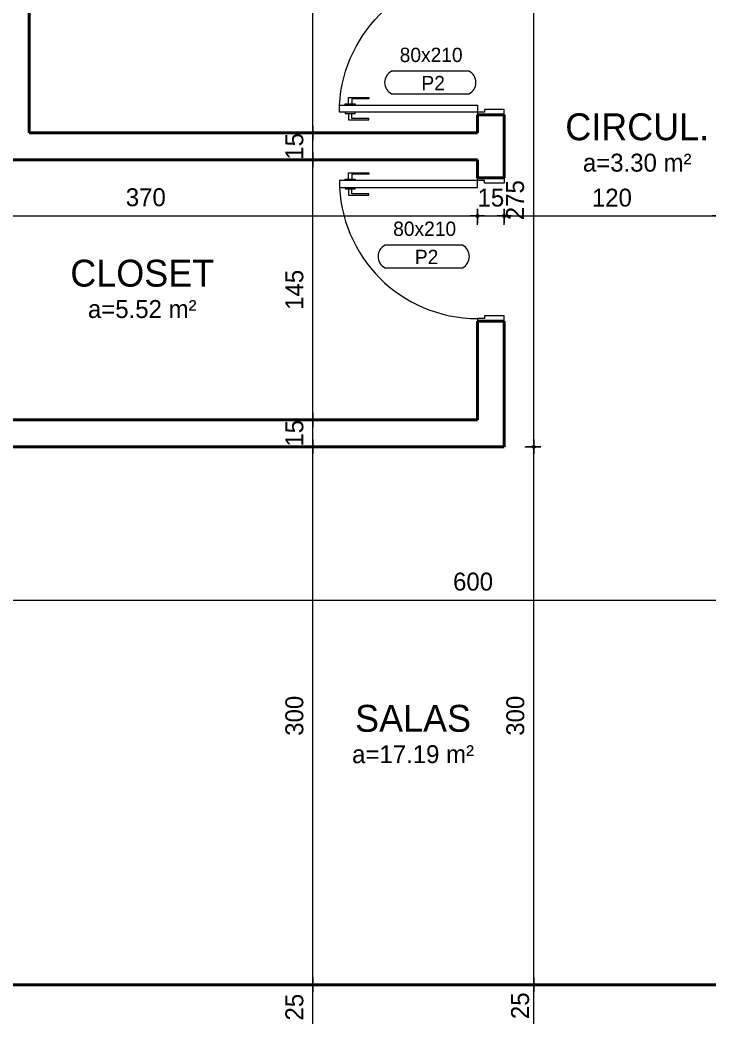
# Model space of a CAD drawing. Header units: millimetres. Extents: x 13204 to 24802, y 21209 to 40694.
# Drawn here: x 19278 to 19662, y 36393 to 36949 of the extents above; entities that cross this region are included whole.
import ezdxf
from ezdxf.enums import TextEntityAlignment as Align

# ---------------------------------------------------------------- set-up
doc = ezdxf.new("R2010")
doc.units = ezdxf.units.MM
for name, color, linetype, lineweight in [('COTAS', 30, 'Continuous', 5), ('ESPECARQ', 2, 'Continuous', 20), ('Esquadrias', 2, 'Continuous', 20), ('PAREDE', 1, 'Continuous', 40), ('Paredes', 1, 'Continuous', 40), ('TEXTO', 4, 'Continuous', 5)]:
    doc.layers.add(name, color=color, linetype=linetype, lineweight=lineweight)
doc.styles.add('LANA', font='stylu.ttf')
doc.styles.add('REGUA60', font='cityb___.ttf', dxfattribs={"width": 1.4})
doc.dimstyles.new('COTA 50', dxfattribs={"dimscale": 0, "dimtxt": 10, "dimasz": 0.5, "dimexe": 1.25, "dimexo": 5, "dimgap": 5, "dimtad": 1, "dimdec": 0, "dimtxsty": 'LANA', "dimblk": 'cota', "dimcen": 2.5, "dimse2": 1, "dimclrd": 256, "dimclre": 256, "dimclrt": 256, "dimaunit": 1, "dimadec": 0, "dimazin": 0, "dimtfac": 1, "dimtdec": 0, "dimtmove": 0, "dimatfit": 3, "dimldrblk": 'DOTSMALL', "dimfxl": 5, "dimfxlon": 1, "dimtzin": 9, "dimlwd": -1, "dimlwe": -1, "dimarcsym": 0})

# ---------------------------------------------------------------- blocks, each defined once
blk = doc.blocks.new('*U9', base_point=(47684.74, 3926.54))
at = {"layer": 'Esquadrias'}
for p, q in [((47683.24, 4003.54), (47679.24, 4003.54)), ((47679.24, 4003.54), (47679.24, 3926.54)), ((47683.24, 3926.54), (47683.24, 4003.54)), ((47678.49, 3998.54), (47674.99, 3998.54)), ((47674.99, 3998.54), (47674.99, 3987.04)), ((47679.24, 4000.29), (47678.49, 4000.29)), ((47678.49, 4000.29), (47678.49, 3994.79)), ((47683.24, 4000.29), (47683.99, 4000.29)), ((47683.99, 4000.29), (47683.99, 3994.79)), ((47683.99, 3998.54), (47687.49, 3998.54)), ((47687.49, 3998.54), (47687.49, 3987.04)), ((47675.74, 3987.04), (47675.74, 3996.54)), ((47675.74, 3996.54), (47678.49, 3996.54)), ((47678.49, 3994.79), (47679.24, 3994.79)), ((47683.99, 3994.79), (47683.24, 3994.79)), ((47686.74, 3996.54), (47683.99, 3996.54)), ((47686.74, 3987.04), (47686.74, 3996.54)), ((47674.99, 3987.04), (47675.74, 3987.04)), ((47687.49, 3987.04), (47686.74, 3987.04)), ((47606.24, 3926.54), (47604.74, 3926.54)), ((47606.24, 3922.54), (47606.24, 3926.54)), ((47679.24, 3926.54), (47683.24, 3926.54)), ((47683.24, 3926.54), (47684.74, 3926.54)), ((47683.24, 3922.54), (47683.24, 3926.54)), ((47607.74, 3922.54), (47606.24, 3922.54)), ((47607.74, 3911.54), (47607.74, 3922.54)), ((47681.74, 3911.54), (47681.74, 3922.54)), ((47681.74, 3922.54), (47683.24, 3922.54)), ((47604.74, 3911.54), (47607.74, 3911.54)), ((47684.74, 3911.54), (47681.74, 3911.54))]:
    blk.add_line(p, q, dxfattribs=at)
at = {"layer": 'Esquadrias', "color": 0}
blk.add_arc((47683.24, 3926.54), 77, 90, 180, dxfattribs=at)
blk = doc.blocks.new('*U12', base_point=(47649.74, 3926.54))
at = {"layer": 'Esquadrias'}
for p, q in [((47648.24, 4003.54), (47644.24, 4003.54)), ((47644.24, 4003.54), (47644.24, 3926.54)), ((47648.24, 3926.54), (47648.24, 4003.54)), ((47643.49, 3998.54), (47639.99, 3998.54)), ((47639.99, 3998.54), (47639.99, 3987.04)), ((47644.24, 4000.29), (47643.49, 4000.29)), ((47643.49, 4000.29), (47643.49, 3994.79)), ((47648.24, 4000.29), (47648.99, 4000.29)), ((47648.99, 4000.29), (47648.99, 3994.79)), ((47648.99, 3998.54), (47652.49, 3998.54)), ((47652.49, 3998.54), (47652.49, 3987.04)), ((47640.74, 3987.04), (47640.74, 3996.54)), ((47640.74, 3996.54), (47643.49, 3996.54)), ((47643.49, 3994.79), (47644.24, 3994.79)), ((47648.99, 3994.79), (47648.24, 3994.79)), ((47651.74, 3996.54), (47648.99, 3996.54)), ((47651.74, 3987.04), (47651.74, 3996.54)), ((47639.99, 3987.04), (47640.74, 3987.04)), ((47652.49, 3987.04), (47651.74, 3987.04)), ((47571.24, 3926.54), (47569.74, 3926.54)), ((47571.24, 3922.54), (47571.24, 3926.54)), ((47644.24, 3926.54), (47648.24, 3926.54)), ((47648.24, 3926.54), (47649.74, 3926.54)), ((47648.24, 3922.54), (47648.24, 3926.54)), ((47572.74, 3922.54), (47571.24, 3922.54)), ((47572.74, 3911.54), (47572.74, 3922.54)), ((47646.74, 3911.54), (47646.74, 3922.54)), ((47646.74, 3922.54), (47648.24, 3922.54)), ((47569.74, 3911.54), (47572.74, 3911.54)), ((47649.74, 3911.54), (47646.74, 3911.54))]:
    blk.add_line(p, q, dxfattribs=at)
at = {"layer": 'Esquadrias', "color": 0}
blk.add_arc((47648.24, 3926.54), 77, 90, 180, dxfattribs=at)
blk = doc.blocks.new('*U46', base_point=(58424.16, 6258.88))
blk = doc.blocks.new('*U49', base_point=(58175.93, 6482.58))
blk = doc.blocks.new('INDESQ2')
at = {"color": 0, "linetype": 'ByBlock'}
for p, q in [((4.32, 2.96), (-4.32, 2.96)), ((-4.32, 0.44), (4.32, 0.44))]:
    blk.add_line(p, q, dxfattribs=at)
at = {"color": 0}
for centre, start, end in [((-3.67, 1.7), 117.3654, 242.6346), ((3.67, 1.7), 297.3654, 62.6346)]:
    blk.add_arc(centre, 1.42, start, end, dxfattribs=at)
at = {"style": 'REGUA60', "width": 1.4, "flags": 9}
blk.add_attdef('LOCAL', text='', height=1.5, dxfattribs=at).set_placement((-0.08, -4.35), align=Align.CENTER)
at = {"layer": 'ESPECARQ', "color": 0, "style": 'REGUA60'}
for tag, width, p in [('COD', 1.1, (-0.08, 0.95)), ('DIM', 1.4, (-0.08, -2.17))]:
    blk.add_attdef(tag, text='', height=1.5, dxfattribs=dict(at, width=width)).set_placement(p, align=Align.CENTER)
blk = doc.blocks.new('*U53', base_point=(58470.56, 6572.97))
blk = doc.blocks.new('cota')
at = {"layer": 'COTAS'}
blk.add_hatch(color=256, dxfattribs=at).paths.add_polyline_path([(-1.6, 0, 1), (1.6, 0, 1)])
for points in [[(-1.6, 0), (-8, 0)], [(0, 1.6), (0, 8)], [(8, 0), (1.6, 0)], [(0, -8), (0, -1.6)]]:
    blk.add_lwpolyline(points, dxfattribs=at)
blk.add_circle((0, 0), 1.6, dxfattribs=at)
blk = doc.blocks.new('*D573')
at = {"layer": 'COTAS', "transparency": 16777216}
for p, q in [((19162.72, 36834.55), (19162.72, 36840.8)), ((19163.22, 36839.55), (19532.22, 36839.55))]:
    blk.add_line(p, q, dxfattribs=at)
at = {"layer": 'Defpoints', "color": 0, "transparency": 16777216}
for p in [(19532.72, 36839.55), (19162.72, 36070.87), (19532.72, 36070.87)]:
    blk.add_point(p, dxfattribs=at)
at = {"layer": 'COTAS', "transparency": 16777216, "xscale": 0.5, "yscale": 0.5, "zscale": 0.5, "rotation": 180}
blk.add_blockref('cota', (19162.72, 36839.55), dxfattribs=at)
at = {"layer": 'COTAS', "transparency": 16777216, "xscale": 0.5, "yscale": 0.5, "zscale": 0.5}
blk.add_blockref('cota', (19532.72, 36839.55), dxfattribs=at)
at = {"layer": 'COTAS', "transparency": 16777216, "insert": (19347.72, 36849.94), "char_height": 10, "attachment_point": 5, "style": 'LANA'}
blk.add_mtext('370', dxfattribs=at)
blk = doc.blocks.new('_DotSmall')
at = {"layer": 'PAREDE', "color": 0, "const_width": 0.5}
blk.add_lwpolyline([(-0.0625, 0, 1), (0.0625, 0, 1)], format="xyb", close=True, dxfattribs=at)
blk = doc.blocks.new('*D420')
at = {"layer": 'COTAS', "transparency": 16777216}
for p, q in [((19532.72, 36834.55), (19532.72, 36840.8)), ((19533.22, 36839.55), (19547.22, 36839.55))]:
    blk.add_line(p, q, dxfattribs=at)
at = {"layer": 'Defpoints', "color": 0, "transparency": 16777216}
for p in [(19547.72, 36839.55), (19547.72, 36085.87), (19532.72, 36070.87)]:
    blk.add_point(p, dxfattribs=at)
at = {"layer": 'COTAS', "transparency": 16777216, "xscale": 0.5, "yscale": 0.5, "zscale": 0.5, "rotation": 180}
blk.add_blockref('cota', (19532.72, 36839.55), dxfattribs=at)
at = {"layer": 'COTAS', "transparency": 16777216, "xscale": 0.5, "yscale": 0.5, "zscale": 0.5}
blk.add_blockref('cota', (19547.72, 36839.55), dxfattribs=at)
at = {"layer": 'COTAS', "transparency": 16777216, "insert": (19540.22, 36849.76), "char_height": 10, "attachment_point": 5, "style": 'LANA'}
blk.add_mtext('15', dxfattribs=at)
blk = doc.blocks.new('*D574')
at = {"layer": 'COTAS', "transparency": 16777216}
for p, q in [((19547.72, 36834.55), (19547.72, 36840.8)), ((19548.22, 36839.55), (19667.22, 36839.55))]:
    blk.add_line(p, q, dxfattribs=at)
at = {"layer": 'Defpoints', "color": 0, "transparency": 16777216}
for p in [(19667.72, 36839.55), (19667.72, 36135.87), (19547.72, 36085.87)]:
    blk.add_point(p, dxfattribs=at)
at = {"layer": 'COTAS', "transparency": 16777216, "xscale": 0.5, "yscale": 0.5, "zscale": 0.5, "rotation": 180}
blk.add_blockref('cota', (19547.72, 36839.55), dxfattribs=at)
at = {"layer": 'COTAS', "transparency": 16777216, "xscale": 0.5, "yscale": 0.5, "zscale": 0.5}
blk.add_blockref('cota', (19667.72, 36839.55), dxfattribs=at)
at = {"layer": 'COTAS', "transparency": 16777216, "insert": (19607.72, 36849.73), "char_height": 10, "attachment_point": 5, "style": 'LANA'}
blk.add_mtext('120', dxfattribs=at)
blk = doc.blocks.new('*D593')
at = {"layer": 'COTAS', "transparency": 16777216}
for p, q in [((19230.27, 36625.87), (19230.27, 36624.15)), ((19230.77, 36625.4), (19829.77, 36625.4))]:
    blk.add_line(p, q, dxfattribs=at)
at = {"layer": 'Defpoints', "color": 0, "transparency": 16777216}
for p in [(19230.27, 36630.87), (19830.27, 36625.4), (19830.27, 36385.87)]:
    blk.add_point(p, dxfattribs=at)
at = {"layer": 'COTAS', "transparency": 16777216, "xscale": 0.5, "yscale": 0.5, "zscale": 0.5, "rotation": 180}
blk.add_blockref('cota', (19230.27, 36625.4), dxfattribs=at)
at = {"layer": 'COTAS', "transparency": 16777216, "xscale": 0.5, "yscale": 0.5, "zscale": 0.5}
blk.add_blockref('cota', (19830.27, 36625.4), dxfattribs=at)
at = {"layer": 'COTAS', "transparency": 16777216, "insert": (19530.27, 36635.62), "char_height": 10, "attachment_point": 5, "style": 'LANA'}
blk.add_mtext('600', dxfattribs=at)
blk = doc.blocks.new('*D497')
at = {"layer": 'COTAS', "transparency": 16777216}
for p, q in [((19564.12, 36386.37), (19564.12, 36410.37)), ((19564.12, 36385.87), (19565.37, 36385.87))]:
    blk.add_line(p, q, dxfattribs=at)
at = {"layer": 'Defpoints', "color": 0, "transparency": 16777216}
for p in [(19564.12, 36410.87), (19564.12, 36410.87), (19564.12, 36385.87)]:
    blk.add_point(p, dxfattribs=at)
at = {"layer": 'COTAS', "transparency": 16777216, "xscale": 0.5, "yscale": 0.5, "zscale": 0.5}
for p, rotation in [((19564.12, 36410.87), 90), ((19564.12, 36385.87), 270)]:
    blk.add_blockref('cota', p, dxfattribs=dict(at, rotation=rotation))
at = {"layer": 'COTAS', "transparency": 16777216, "insert": (19556.56, 36399.17), "char_height": 10, "attachment_point": 5, "rotation": 90, "style": 'LANA'}
blk.add_mtext('25', dxfattribs=at)
blk = doc.blocks.new('*D674')
at = {"layer": 'COTAS', "transparency": 16777216}
for p, q in [((19564.12, 36411.37), (19564.12, 36710.37)), ((19564.12, 36410.87), (19565.37, 36410.87))]:
    blk.add_line(p, q, dxfattribs=at)
at = {"layer": 'Defpoints', "color": 0, "transparency": 16777216}
for p in [(19547.72, 36710.87), (19564.12, 36710.87), (19564.12, 36410.87)]:
    blk.add_point(p, dxfattribs=at)
at = {"layer": 'COTAS', "transparency": 16777216, "xscale": 0.5, "yscale": 0.5, "zscale": 0.5}
for p, rotation in [((19564.12, 36710.87), 90), ((19564.12, 36410.87), 270)]:
    blk.add_blockref('cota', p, dxfattribs=dict(at, rotation=rotation))
at = {"layer": 'COTAS', "transparency": 16777216, "insert": (19553.9, 36560.87), "char_height": 10, "attachment_point": 5, "rotation": 90, "style": 'LANA'}
blk.add_mtext('300', dxfattribs=at)
blk = doc.blocks.new('*D675')
at = {"layer": 'COTAS', "transparency": 16777216}
for p, q in [((19564.12, 36711.37), (19564.12, 36985.37)), ((19559.12, 36710.87), (19565.37, 36710.87))]:
    blk.add_line(p, q, dxfattribs=at)
at = {"layer": 'Defpoints', "color": 0, "transparency": 16777216}
for p in [(19547.72, 36985.87), (19564.12, 36985.87), (19547.72, 36710.87)]:
    blk.add_point(p, dxfattribs=at)
at = {"layer": 'COTAS', "transparency": 16777216, "xscale": 0.5, "yscale": 0.5, "zscale": 0.5}
for p, rotation in [((19564.12, 36985.87), 90), ((19564.12, 36710.87), 270)]:
    blk.add_blockref('cota', p, dxfattribs=dict(at, rotation=rotation))
at = {"layer": 'COTAS', "transparency": 16777216, "insert": (19553.76, 36848.37), "char_height": 10, "attachment_point": 5, "rotation": 90, "style": 'LANA'}
blk.add_mtext('275', dxfattribs=at)
blk = doc.blocks.new('*D504')
at = {"layer": 'COTAS', "transparency": 16777216}
for p, q in [((19440.87, 36386.37), (19440.87, 36410.37)), ((19440.87, 36385.87), (19442.12, 36385.87))]:
    blk.add_line(p, q, dxfattribs=at)
at = {"layer": 'Defpoints', "color": 0, "transparency": 16777216}
for p in [(19440.87, 36410.87), (19440.87, 36410.87), (19440.87, 36385.87)]:
    blk.add_point(p, dxfattribs=at)
at = {"layer": 'COTAS', "transparency": 16777216, "xscale": 0.5, "yscale": 0.5, "zscale": 0.5}
for p, rotation in [((19440.87, 36410.87), 90), ((19440.87, 36385.87), 270)]:
    blk.add_blockref('cota', p, dxfattribs=dict(at, rotation=rotation))
at = {"layer": 'COTAS', "transparency": 16777216, "insert": (19430.65, 36398.37), "char_height": 10, "attachment_point": 5, "rotation": 90, "style": 'LANA'}
blk.add_mtext('25', dxfattribs=at)
blk = doc.blocks.new('*D505')
at = {"layer": 'COTAS', "transparency": 16777216}
for p, q in [((19440.87, 36411.37), (19440.87, 36710.37)), ((19440.87, 36410.87), (19442.12, 36410.87))]:
    blk.add_line(p, q, dxfattribs=at)
at = {"layer": 'Defpoints', "color": 0, "transparency": 16777216}
for p in [(19440.87, 36710.87), (19440.87, 36710.87), (19440.87, 36410.87)]:
    blk.add_point(p, dxfattribs=at)
at = {"layer": 'COTAS', "transparency": 16777216, "xscale": 0.5, "yscale": 0.5, "zscale": 0.5}
for p, rotation in [((19440.87, 36710.87), 90), ((19440.87, 36410.87), 270)]:
    blk.add_blockref('cota', p, dxfattribs=dict(at, rotation=rotation))
at = {"layer": 'COTAS', "transparency": 16777216, "insert": (19430.65, 36560.87), "char_height": 10, "attachment_point": 5, "rotation": 90, "style": 'LANA'}
blk.add_mtext('300', dxfattribs=at)
blk = doc.blocks.new('*D506')
at = {"layer": 'COTAS', "transparency": 16777216}
for p, q in [((19440.87, 36711.37), (19440.87, 36725.37)), ((19440.87, 36710.87), (19442.12, 36710.87))]:
    blk.add_line(p, q, dxfattribs=at)
at = {"layer": 'Defpoints', "color": 0, "transparency": 16777216}
for p in [(19440.87, 36725.87), (19440.87, 36725.87), (19440.87, 36710.87)]:
    blk.add_point(p, dxfattribs=at)
at = {"layer": 'COTAS', "transparency": 16777216, "xscale": 0.5, "yscale": 0.5, "zscale": 0.5}
for p, rotation in [((19440.87, 36725.87), 90), ((19440.87, 36710.87), 270)]:
    blk.add_blockref('cota', p, dxfattribs=dict(at, rotation=rotation))
at = {"layer": 'COTAS', "transparency": 16777216, "insert": (19430.65, 36718.37), "char_height": 10, "attachment_point": 5, "rotation": 90, "style": 'LANA'}
blk.add_mtext('15', dxfattribs=at)
blk = doc.blocks.new('*D507')
at = {"layer": 'COTAS', "transparency": 16777216}
for p, q in [((19440.87, 36726.37), (19440.87, 36870.37)), ((19440.87, 36725.87), (19442.12, 36725.87))]:
    blk.add_line(p, q, dxfattribs=at)
at = {"layer": 'Defpoints', "color": 0, "transparency": 16777216}
for p in [(19440.87, 36870.87), (19440.87, 36870.87), (19440.87, 36725.87)]:
    blk.add_point(p, dxfattribs=at)
at = {"layer": 'COTAS', "transparency": 16777216, "xscale": 0.5, "yscale": 0.5, "zscale": 0.5}
for p, rotation in [((19440.87, 36870.87), 90), ((19440.87, 36725.87), 270)]:
    blk.add_blockref('cota', p, dxfattribs=dict(at, rotation=rotation))
at = {"layer": 'COTAS', "transparency": 16777216, "insert": (19430.65, 36798.37), "char_height": 10, "attachment_point": 5, "rotation": 90, "style": 'LANA'}
blk.add_mtext('145', dxfattribs=at)
blk = doc.blocks.new('*D508')
at = {"layer": 'COTAS', "transparency": 16777216}
for p, q in [((19440.87, 36871.37), (19440.87, 36885.37)), ((19440.87, 36870.87), (19442.12, 36870.87))]:
    blk.add_line(p, q, dxfattribs=at)
at = {"layer": 'Defpoints', "color": 0, "transparency": 16777216}
for p in [(19440.87, 36885.87), (19440.87, 36885.87), (19440.87, 36870.87)]:
    blk.add_point(p, dxfattribs=at)
at = {"layer": 'COTAS', "transparency": 16777216, "xscale": 0.5, "yscale": 0.5, "zscale": 0.5}
for p, rotation in [((19440.87, 36885.87), 90), ((19440.87, 36870.87), 270)]:
    blk.add_blockref('cota', p, dxfattribs=dict(at, rotation=rotation))
at = {"layer": 'COTAS', "transparency": 16777216, "insert": (19430.65, 36878.37), "char_height": 10, "attachment_point": 5, "rotation": 90, "style": 'LANA'}
blk.add_mtext('15', dxfattribs=at)
blk = doc.blocks.new('*D680')
at = {"layer": 'COTAS', "transparency": 16777216}
for p, q in [((19440.87, 36886.37), (19440.87, 37205.37)), ((19440.87, 36885.87), (19442.12, 36885.87))]:
    blk.add_line(p, q, dxfattribs=at)
at = {"layer": 'Defpoints', "color": 0, "transparency": 16777216}
for p in [(19440.87, 37205.87), (19482.72, 37205.87), (19440.87, 36885.87)]:
    blk.add_point(p, dxfattribs=at)
at = {"layer": 'COTAS', "transparency": 16777216, "xscale": 0.5, "yscale": 0.5, "zscale": 0.5}
for p, rotation in [((19440.87, 37205.87), 90), ((19440.87, 36885.87), 270)]:
    blk.add_blockref('cota', p, dxfattribs=dict(at, rotation=rotation))
at = {"layer": 'COTAS', "transparency": 16777216, "insert": (19430.65, 37045.87), "char_height": 10, "attachment_point": 5, "rotation": 90, "style": 'LANA'}
blk.add_mtext('320', dxfattribs=at)

msp = doc.modelspace()

# ---------------------------------------------------------------- linework, layer by layer
at = {"layer": 'Paredes'}
for p, q in [((19282.72, 37205.87), (19282.72, 36885.87)), ((19532.72, 36895.87), (19532.72, 36885.87)), ((19532.72, 36895.87), (19547.72, 36895.87)), ((19547.72, 36860.87), (19547.72, 36895.87)), ((19282.72, 36885.87), (19532.72, 36885.87)), ((19267.72, 36870.87), (19532.72, 36870.87)), ((19532.72, 36870.87), (19532.72, 36860.87)), ((19532.72, 36860.87), (19547.72, 36860.87)), ((19532.72, 36780.87), (19532.72, 36725.87)), ((19532.72, 36780.87), (19547.72, 36780.87)), ((19532.72, 36780.87), (19532.72, 36775.87)), ((19547.72, 36710.87), (19547.72, 36780.87)), ((19162.72, 36725.87), (19532.72, 36725.87)), ((19230.27, 36710.87), (19547.72, 36710.87)), ((19830.27, 36410.87), (19185.27, 36410.87))]:
    msp.add_line(p, q, dxfattribs=at)

# ---------------------------------------------------------------- block references
at = {"layer": 'Esquadrias', "color": 5, "yscale": -1, "rotation": 270}
msp.add_blockref('*U9', (19532.72, 36895.87), dxfattribs=at)
at = {"layer": 'Esquadrias', "color": 5, "rotation": 90}
msp.add_blockref('*U12', (19532.72, 36860.87), dxfattribs=at)
at = {"layer": 'TEXTO'}
ref = msp.add_blockref('INDESQ2', (19506.42, 36922.44), dxfattribs=dict(at, xscale=4.999999999999704, yscale=4.999999999999704, zscale=4.999999999999704, rotation=179.9933850202378))
ref.add_attrib('COD', 'P2', dxfattribs={"layer": 'ESPECARQ', "color": 0, "height": 8, "rotation": 359.9934, "style": 'LANA'}).set_placement((19508.01, 36909.66), align=Align.CENTER)
ref.add_attrib('DIM', '80x210', dxfattribs={"layer": 'ESPECARQ', "color": 0, "height": 8, "rotation": 359.9934, "style": 'LANA'}).set_placement((19506.9, 36925.39), align=Align.CENTER)
ref = msp.add_blockref('*U53', (19621.84, 36881.79), dxfattribs=at)
ref.add_attrib('AMBIENTE', 'CIRCUL.', dxfattribs={"color": 0, "height": 15, "style": 'LANA'}).set_placement((19621.84, 36881.79), align=Align.CENTER)
ref.add_attrib('ÁREA', 'a=3.30 m²', dxfattribs={"color": 0, "height": 10, "style": 'LANA'}).set_placement((19621.84, 36864.29), align=Align.CENTER)
ref = msp.add_blockref('INDESQ2', (19502.78, 36825.48), dxfattribs=dict(at, xscale=4.999999999999704, yscale=4.999999999999704, zscale=4.999999999999704, rotation=179.9933850202378))
ref.add_attrib('COD', 'P2', dxfattribs={"layer": 'ESPECARQ', "color": 0, "height": 8, "rotation": 359.9934, "style": 'LANA'}).set_placement((19504.37, 36812.7), align=Align.CENTER)
ref.add_attrib('DIM', '80x210', dxfattribs={"layer": 'ESPECARQ', "color": 0, "height": 8, "rotation": 359.9934, "style": 'LANA'}).set_placement((19503.27, 36828.43), align=Align.CENTER)
ref = msp.add_blockref('*U46', (19345.74, 36800.18), dxfattribs=at)
ref.add_attrib('AMBIENTE', 'CLOSET', dxfattribs={"color": 0, "height": 15, "style": 'LANA'}).set_placement((19345.74, 36800.18), align=Align.CENTER)
ref.add_attrib('ÁREA', 'a=5.52 m²', dxfattribs={"color": 0, "height": 10, "style": 'LANA'}).set_placement((19345.74, 36782.68), align=Align.CENTER)
ref = msp.add_blockref('*U49', (19496.81, 36551.95), dxfattribs=at)
ref.add_attrib('AMBIENTE', 'SALAS', dxfattribs={"color": 0, "height": 15, "style": 'LANA'}).set_placement((19496.81, 36551.95), align=Align.CENTER)
ref.add_attrib('ÁREA', 'a=17.19 m²', dxfattribs={"color": 0, "height": 10, "style": 'LANA'}).set_placement((19496.81, 36534.45), align=Align.CENTER)

# ---------------------------------------------------------------- dimensions: what is measured, and where the dimension line sits
at = {"layer": 'COTAS'}
for base, p1, p2, picture, middle in [((19440.87, 37205.87), (19440.87, 36885.87), (19482.72, 37205.87), '*D680', (19430.65, 37045.87)), ((19564.12, 36985.87), (19547.72, 36710.87), (19547.72, 36985.87), '*D675', (19553.76, 36848.37)), ((19440.87, 36870.87), (19440.87, 36725.87), (19440.87, 36870.87), '*D507', (19430.65, 36798.37)), ((19440.87, 36710.87), (19440.87, 36410.87), (19440.87, 36710.87), '*D505', (19430.65, 36560.87)), ((19564.12, 36710.87), (19564.12, 36410.87), (19547.72, 36710.87), '*D674', (19553.9, 36560.87))]:
    dim = msp.add_linear_dim(base=base, p1=p1, p2=p2, angle=90, dimstyle='COTA 50', override={"dimscale": 1, "dimtmove": 1}, dxfattribs=at)
    dim.commit()
    dim.dimension.update_dxf_attribs({"geometry": picture, "text_midpoint": middle})
for base, p1, p2, picture, middle in [((19440.87, 36885.87), (19440.87, 36870.87), (19440.87, 36885.87), '*D508', (19440.87, 36878.37)), ((19440.87, 36725.87), (19440.87, 36710.87), (19440.87, 36725.87), '*D506', (19440.87, 36718.37)), ((19440.87, 36410.87), (19440.87, 36385.87), (19440.87, 36410.87), '*D504', (19440.87, 36398.37)), ((19564.12, 36410.87), (19564.12, 36385.87), (19564.12, 36410.87), '*D497', (19566.78, 36399.17))]:
    dim = msp.add_linear_dim(base=base, p1=p1, p2=p2, angle=90, dimstyle='COTA 50', override={"dimscale": 1, "dimtmove": 1}, dxfattribs=at)
    dim.commit()
    dim.dimension.update_dxf_attribs({"geometry": picture, "text_midpoint": middle, "dimtype": 160})
for base, p1, p2, picture, middle in [((19532.72, 36839.55), (19162.72, 36070.87), (19532.72, 36070.87), '*D573', (19347.72, 36849.94)), ((19667.72, 36839.55), (19547.72, 36085.87), (19667.72, 36135.87), '*D574', (19607.72, 36849.73)), ((19830.27, 36625.4), (19230.27, 36630.87), (19830.27, 36385.87), '*D593', (19530.27, 36635.62))]:
    dim = msp.add_linear_dim(base=base, p1=p1, p2=p2, dimstyle='COTA 50', override={"dimscale": 1}, dxfattribs=at)
    dim.commit()
    dim.dimension.update_dxf_attribs({"geometry": picture, "text_midpoint": middle})
dim = msp.add_linear_dim(base=(19547.72, 36839.55), p1=(19532.72, 36070.87), p2=(19547.72, 36085.87), dimstyle='COTA 50', override={"dimscale": 1}, dxfattribs=at)
dim.commit()
dim.dimension.update_dxf_attribs({"geometry": '*D420', "text_midpoint": (19540.22, 36839.55), "dimtype": 160})

doc.saveas('drawing.dxf')
